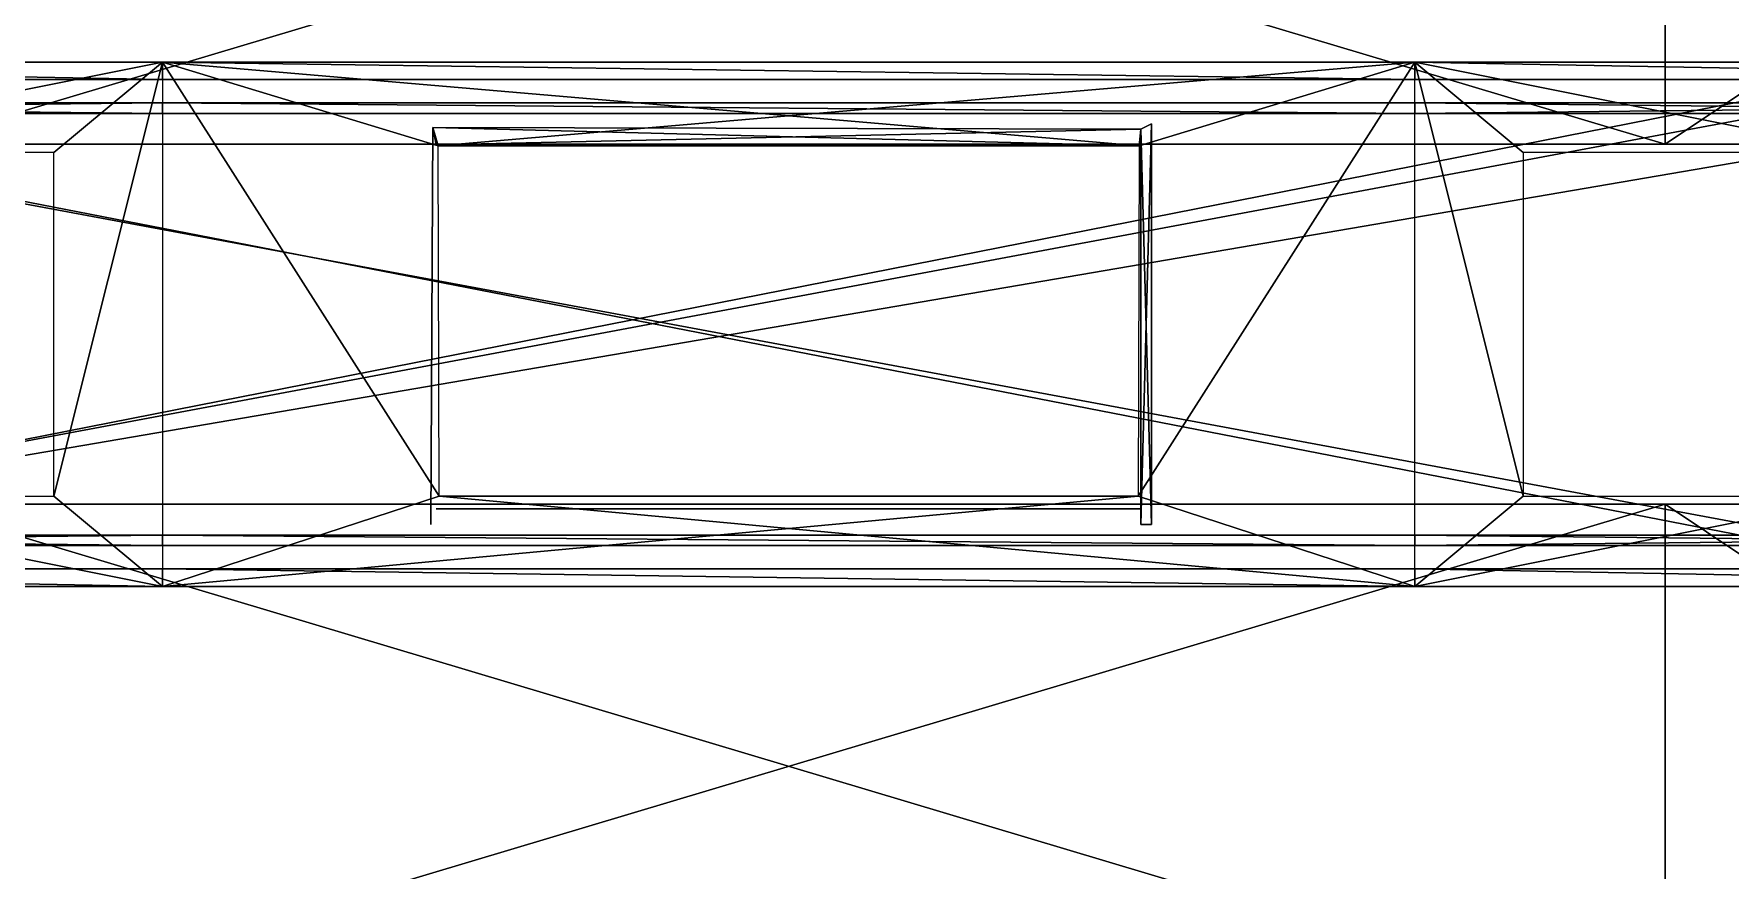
# Model space of a CAD drawing. Header units: metres. Extents: x -30 to 13953, y 0 to 4840.
# Drawn here: x 5429 to 8342, y 1483 to 2918 of the extents above; entities that cross this region are included whole.
import ezdxf

# ---------------------------------------------------------------- set-up
doc = ezdxf.new("R2010")
doc.units = ezdxf.units.M
doc.layers.add('SCOCCA', color=7, linetype='Continuous')

msp = doc.modelspace()

# ---------------------------------------------------------------- linework, layer by layer
at = {"layer": 'SCOCCA'}
for points in [[(-30, 3690, 1250), (13025, 1150, 1250), (-30, 1150, 1250)], [(12865.3, 3690, 4299.9), (-30, 3690, 4300), (-30, 1150, 4300)], [(12865.3, 3690, 4299.9), (-30, 1150, 4300), (12865.3, 1150, 4299.9)], [(-30, 3690, 1250), (13025, 3690, 1250), (13025, 1150, 1250)], [(31, 3629, 1305), (31, 1211, 1305), (13021.1, 1211, 1305)], [(12936.4, 3629, 4245), (31, 1211, 4245), (31, 3629, 4245)], [(12936.4, 3629, 4245), (12936.4, 1211, 4245), (31, 1211, 4245)], [(31, 3629, 1305), (13021.1, 1211, 1305), (13021.1, 3629, 1305)], [(5220.2, 3629, 4092.4), (8230.2, 2729, 4092.4), (5220.2, 2729, 4092.4)], [(8230.2, 3629, 4092.4), (5220.2, 3629, 4092.4), (5220.2, 2729, 4092.4)], [(8230.2, 3629, 4092.4), (5220.2, 2729, 4092.4), (8230.2, 2729, 4092.4)], [(5220.2, 3629, 4092.4), (8230.2, 3629, 4092.4), (8230.2, 2729, 4092.4)], [(9575.2, 2729, 4092.4), (8230.2, 3629, 4092.4), (8230.2, 2729, 4092.4)], [(8230.2, 3629, 4092.4), (9575.2, 3629, 4092.4), (8230.2, 2729, 4092.4)], [(8230.2, 2729, 4092.4), (9575.2, 3629, 4092.4), (9575.2, 2729, 4092.4)], [(9575.2, 3629, 4092.4), (8230.2, 3629, 4092.4), (9575.2, 2729, 4092.4)], [(13416.9, 3565, 1395), (40, 1275, 1395), (40, 3565, 1395)], [(13416.9, 3565, 1395), (13416.9, 1275, 1395), (40, 1275, 1395)], [(13416.9, 3565, 1695), (40, 3565, 1695), (40, 1275, 1695)], [(13416.9, 3565, 1695), (40, 1275, 1695), (13416.9, 1275, 1695)], [(5650.2, 2870, 4021.4), (4050.2, 2869.9, 3997.4), (4050.2, 2869.9, 4021.4)], [(5650.2, 2870, 4021.4), (5650.2, 2869.9, 3997.4), (4050.2, 2869.9, 3997.4)], [(5650.2, 2870, 4021.4), (4050.2, 2869.9, 4021.4), (5650.2, 2840, 4021.4)], [(5650.2, 2840, 4003.4), (4050.2, 2840, 4003.4), (4050.2, 2869.9, 3997.4)], [(5650.2, 2840, 4021.4), (4050.2, 2869.9, 4021.4), (4050.2, 2840, 4021.4)], [(5650.2, 2869.9, 3997.4), (4873.5, 2715, 3994.4), (4050.2, 2869.9, 3997.4)], [(5650.2, 2869.9, 3997.4), (5650.2, 2840, 4003.4), (4050.2, 2869.9, 3997.4)], [(5650.2, 2869.9, 3997.4), (5463.5, 2715, 3994.4), (4873.5, 2715, 3994.4)], [(5463.5, 2125, 3994.4), (5463.5, 2715, 3994.4), (5650.2, 2869.9, 3997.4)], [(5650.2, 1969.9, 3997.4), (5463.5, 2125, 3994.4), (5650.2, 2869.9, 3997.4)], [(5650.2, 2840, 4021.4), (5650.2, 2870, 4021.4), (5650.2, 2840, 4003.4)], [(5650.2, 2840, 4003.4), (5650.2, 2870, 4021.4), (5650.2, 2869.9, 3997.4)], [(5650.2, 2870, 4021.4), (5650.2, 2840, 4021.4), (5650.2, 2869.9, 3997.4)], [(7800.2, 2840, 4021.4), (5650.2, 2870, 4021.4), (5650.2, 2840, 4021.4)], [(5650.2, 2870, 4021.4), (7800.2, 2869.9, 3997.4), (5650.2, 2869.9, 3997.4)], [(7800.2, 2870, 4021.4), (5650.2, 2870, 4021.4), (7800.2, 2840, 4021.4)], [(5650.2, 2870, 4021.4), (7800.2, 2870, 4021.4), (7800.2, 2869.9, 3997.4)], [(6125, 2125, 3994.4), (5650.2, 2869.9, 3997.4), (5650.2, 1969.9, 3997.4)], [(5650.2, 2869.9, 3997.4), (5650.2, 2840, 4021.4), (5650.2, 2840, 4003.4)], [(7800.2, 2840, 4003.4), (5650.2, 2840, 4003.4), (5650.2, 2869.9, 3997.4)], [(6125, 2125, 3994.4), (6123.3, 2726, 3997.4), (5650.2, 2869.9, 3997.4)], [(5650.2, 2869.9, 3997.4), (7326.7, 2726, 3997.4), (6123.3, 2726, 3997.4)], [(7800.2, 2869.9, 3997.4), (5650.2, 2869.9, 3997.4), (6123.3, 2726, 3997.4)], [(5650.2, 2869.9, 3997.4), (7800.2, 2869.9, 3997.4), (7326.7, 2726, 3997.4)], [(7800.2, 2869.9, 3997.4), (7800.2, 2840, 4003.4), (5650.2, 2869.9, 3997.4)], [(7800.2, 2869.9, 3997.4), (6123.3, 2726, 3997.4), (7326.7, 2726, 3997.4)], [(7325, 2125, 3994.4), (7800.2, 2869.9, 3997.4), (7326.7, 2726, 3997.4)], [(7800.2, 1969.9, 3997.4), (7800.2, 2869.9, 3997.4), (7325, 2125, 3994.4)], [(7800.2, 2870, 4021.4), (7800.2, 2869.9, 3997.4), (7800.2, 2840, 4021.4)], [(9400.2, 2840, 4021.4), (7800.2, 2870, 4021.4), (7800.2, 2840, 4021.4)], [(9400.2, 2869.9, 4021.4), (7800.2, 2869.9, 3997.4), (7800.2, 2870, 4021.4)], [(9400.2, 2869.9, 4021.4), (7800.2, 2870, 4021.4), (9400.2, 2840, 4021.4)], [(7986.5, 2125, 3994.4), (7800.2, 1969.9, 3997.4), (7800.2, 2869.9, 3997.4)], [(7800.2, 2869.9, 3997.4), (7800.2, 2840, 4003.4), (7800.2, 2840, 4021.4)], [(9400.2, 2840, 4003.4), (7800.2, 2840, 4003.4), (7800.2, 2869.9, 3997.4)], [(7986.5, 2125, 3994.4), (7800.2, 2869.9, 3997.4), (7986.5, 2715, 3994.4)], [(8576.5, 2715, 3994.4), (7986.5, 2715, 3994.4), (7800.2, 2869.9, 3997.4)], [(9400.2, 2869.9, 3997.4), (8576.5, 2715, 3994.4), (7800.2, 2869.9, 3997.4)], [(9400.2, 2869.9, 3997.4), (9400.2, 2840, 4003.4), (7800.2, 2869.9, 3997.4)], [(9400.2, 2869.9, 4021.4), (9400.2, 2869.9, 3997.4), (7800.2, 2869.9, 3997.4)], [(4050.2, 2840, 4021.4), (4050.2, 2840, 4003.4), (5650.2, 2840, 4003.4)], [(4050.2, 2840, 4021.4), (5650.2, 2840, 4003.4), (5650.2, 2840, 4021.4)], [(7800.2, 2840, 4021.4), (5650.2, 2840, 4021.4), (5650.2, 2840, 4003.4)], [(7800.2, 2840, 4021.4), (5650.2, 2840, 4003.4), (7800.2, 2840, 4003.4)], [(7800.2, 2840, 4021.4), (7800.2, 2840, 4003.4), (9400.2, 2840, 4003.4)], [(7800.2, 2840, 4021.4), (9400.2, 2840, 4003.4), (9400.2, 2840, 4021.4)], [(5650.2, 2800, 4003.4), (3962, 2782, 4003.4), (3968, 2800, 4003.4)], [(5650.2, 2800, 4003.4), (5650.2, 2782, 4003.4), (3962, 2782, 4003.4)], [(3968, 2800, 4083.4), (3962, 2782, 4083.4), (5650.2, 2782, 4083.4)], [(3968, 2800, 4083.4), (5650.2, 2800, 4003.4), (3968, 2800, 4003.4)], [(3968, 2800, 4083.4), (5650.2, 2782, 4083.4), (5650.2, 2800, 4083.4)], [(3968, 2800, 4083.4), (5650.2, 2800, 4083.4), (5650.2, 2800, 4003.4)], [(5650.2, 2800, 4083.4), (5650.2, 2782, 4083.4), (5650.2, 2782, 4003.4)], [(5650.2, 2800, 4083.4), (5650.2, 2782, 4003.4), (5650.2, 2800, 4003.4)], [(7800.2, 2782, 4003.4), (5650.2, 2782, 4003.4), (5650.2, 2800, 4003.4)], [(5650.2, 2800, 4083.4), (5650.2, 2782, 4083.4), (7800.2, 2782, 4083.4)], [(7800.2, 2800, 4003.4), (5650.2, 2800, 4003.4), (5650.2, 2800, 4083.4)], [(7800.2, 2782, 4003.4), (5650.2, 2800, 4003.4), (7800.2, 2800, 4003.4)], [(5650.2, 2800, 4083.4), (7800.2, 2782, 4083.4), (7800.2, 2800, 4083.4)], [(7800.2, 2800, 4083.4), (7800.2, 2800, 4003.4), (5650.2, 2800, 4083.4)], [(7800.2, 2782, 4083.4), (7800.2, 2800, 4003.4), (7800.2, 2782, 4003.4)], [(9488, 2800, 4003.4), (7800.2, 2782, 4003.4), (7800.2, 2800, 4003.4)], [(9488, 2800, 4003.4), (9488, 2782, 4003.4), (7800.2, 2782, 4003.4)], [(7800.2, 2782, 4083.4), (7800.2, 2800, 4083.4), (7800.2, 2800, 4003.4)], [(7800.2, 2800, 4083.4), (7800.2, 2782, 4083.4), (9488, 2782, 4083.4)], [(7800.2, 2800, 4083.4), (9488, 2800, 4003.4), (7800.2, 2800, 4003.4)], [(7800.2, 2800, 4083.4), (9488, 2782, 4083.4), (9488, 2800, 4083.4)], [(7800.2, 2800, 4083.4), (9488, 2800, 4083.4), (9488, 2800, 4003.4)], [(5650.2, 2782, 4083.4), (3962, 2782, 4083.4), (3962, 2782, 4003.4)], [(5650.2, 2782, 4083.4), (3962, 2782, 4003.4), (5650.2, 2782, 4003.4)], [(5650.2, 2782, 4083.4), (5650.2, 2782, 4003.4), (7800.2, 2782, 4083.4)], [(5650.2, 2782, 4003.4), (7800.2, 2782, 4003.4), (7800.2, 2782, 4083.4)], [(9488, 2782, 4083.4), (7800.2, 2782, 4083.4), (7800.2, 2782, 4003.4)], [(9488, 2782, 4083.4), (7800.2, 2782, 4003.4), (9488, 2782, 4003.4)], [(6111, 2076, 4083.4), (6111, 2076, 4003.4), (6114, 2758, 4003.4)], [(6114, 2758, 4083.4), (6111, 2076, 4003.4), (6111, 2076, 4083.4)], [(6114, 2758, 4083.4), (6114, 2758, 4003.4), (6111, 2076, 4003.4)], [(6111, 2076, 4083.4), (6114, 2758, 4003.4), (6114, 2758, 4083.4)], [(6114, 2758, 4083.4), (6123.3, 2726, 3997.4), (6120, 2728, 4083.4)], [(6114, 2758, 4083.4), (6114, 2758, 4003.4), (6123.3, 2726, 3997.4)], [(7326.7, 2726, 3997.4), (6123.3, 2726, 3997.4), (6114, 2758, 4003.4)], [(6114, 2758, 4083.4), (6120, 2728, 4083.4), (7330, 2755, 4083.4)], [(6114, 2758, 4083.4), (7330, 2755, 4003.4), (6114, 2758, 4003.4)], [(7330, 2755, 4003.4), (7326.7, 2726, 3997.4), (6114, 2758, 4003.4)], [(6114, 2758, 4083.4), (7330, 2755, 4083.4), (7330, 2755, 4003.4)], [(6120, 2728, 4083.4), (7330, 2728, 4083.4), (7330, 2755, 4083.4)], [(7330, 2728, 4083.4), (7326.7, 2726, 3997.4), (7330, 2755, 4003.4)], [(7348, 2764, 4003.4), (7330, 2076, 4003.4), (7330, 2755, 4003.4)], [(7348, 2764, 4003.4), (7348, 2076, 4003.4), (7330, 2076, 4003.4)], [(7330, 2755, 4083.4), (7348, 2764, 4003.4), (7330, 2755, 4003.4)], [(7330, 2755, 4083.4), (7348, 2076, 4083.4), (7348, 2764, 4083.4)], [(7330, 2755, 4083.4), (7348, 2764, 4083.4), (7348, 2764, 4003.4)], [(7330, 2755, 4083.4), (7330, 2076, 4003.4), (7330, 2076, 4083.4)], [(7330, 2755, 4083.4), (7330, 2755, 4003.4), (7330, 2076, 4003.4)], [(7330, 2755, 4083.4), (7330, 2076, 4083.4), (7348, 2076, 4083.4)], [(7330, 2728, 4083.4), (7330, 2755, 4003.4), (7330, 2755, 4083.4)], [(7348, 2076, 4083.4), (7348, 2076, 4003.4), (7348, 2764, 4003.4)], [(7348, 2076, 4083.4), (7348, 2764, 4003.4), (7348, 2764, 4083.4)], [(7330, 2728, 4083.4), (6120, 2728, 4083.4), (6123.3, 2726, 3997.4)], [(7330, 2728, 4083.4), (6123.3, 2726, 3997.4), (7326.7, 2726, 3997.4)], [(4050.2, 1969.9, 3997.4), (4873.5, 2125, 3994.4), (5650.2, 1969.9, 3997.4)], [(5650.2, 1969.9, 3997.4), (4873.5, 2125, 3994.4), (5463.5, 2125, 3994.4)], [(5220.2, 2111, 4092.4), (8230.2, 1211, 4092.4), (5220.2, 1211, 4092.4)], [(8230.2, 2111, 4092.4), (5220.2, 2111, 4092.4), (5220.2, 1211, 4092.4)], [(8230.2, 2111, 4092.4), (5220.2, 1211, 4092.4), (8230.2, 1211, 4092.4)], [(5220.2, 2111, 4092.4), (8230.2, 2111, 4092.4), (8230.2, 1211, 4092.4)], [(5650.2, 1969.9, 3997.4), (7325, 2125, 3994.4), (6125, 2125, 3994.4)], [(7800.2, 1969.9, 3997.4), (5650.2, 1969.9, 3997.4), (6125, 2125, 3994.4)], [(5650.2, 1969.9, 3997.4), (7800.2, 1969.9, 3997.4), (7325, 2125, 3994.4)], [(6120, 2103, 4083.4), (6120, 2103, 4003.4), (7330, 2103, 4003.4)], [(7330, 2103, 4083.4), (6120, 2103, 4003.4), (6120, 2103, 4083.4)], [(7330, 2103, 4083.4), (7330, 2103, 4003.4), (6120, 2103, 4003.4)], [(6120, 2103, 4083.4), (7330, 2103, 4003.4), (7330, 2103, 4083.4)], [(7800.2, 1969.9, 3997.4), (6125, 2125, 3994.4), (7325, 2125, 3994.4)], [(8576.5, 2125, 3994.4), (7800.2, 1969.9, 3997.4), (7986.5, 2125, 3994.4)], [(7800.2, 1969.9, 3997.4), (8576.5, 2125, 3994.4), (9400.2, 1969.9, 3997.4)], [(9575.2, 1211, 4092.4), (8230.2, 2111, 4092.4), (8230.2, 1211, 4092.4)], [(8230.2, 2111, 4092.4), (9575.2, 2111, 4092.4), (8230.2, 1211, 4092.4)], [(8230.2, 1211, 4092.4), (9575.2, 2111, 4092.4), (9575.2, 1211, 4092.4)], [(9575.2, 2111, 4092.4), (8230.2, 2111, 4092.4), (9575.2, 1211, 4092.4)], [(7348, 2076, 4083.4), (7330, 2076, 4083.4), (7330, 2076, 4003.4)], [(7348, 2076, 4083.4), (7330, 2076, 4003.4), (7348, 2076, 4003.4)], [(5650.2, 2058, 4003.4), (3968, 2040, 4003.4), (3962, 2058, 4003.4)], [(3962, 2058, 4083.4), (3968, 2040, 4083.4), (5650.2, 2040, 4083.4)], [(5650.2, 2058, 4083.4), (3962, 2058, 4003.4), (3962, 2058, 4083.4)], [(5650.2, 2058, 4083.4), (5650.2, 2058, 4003.4), (3962, 2058, 4003.4)], [(3962, 2058, 4083.4), (5650.2, 2040, 4083.4), (5650.2, 2058, 4083.4)], [(5650.2, 2058, 4003.4), (5650.2, 2040, 4003.4), (3968, 2040, 4003.4)], [(3968, 2040, 4083.4), (3968, 2040, 4003.4), (5650.2, 2040, 4003.4)], [(3968, 2040, 4083.4), (5650.2, 2040, 4003.4), (5650.2, 2040, 4083.4)], [(5650.2, 2058, 4083.4), (5650.2, 2040, 4083.4), (5650.2, 2040, 4003.4)], [(5650.2, 2058, 4083.4), (5650.2, 2040, 4003.4), (5650.2, 2058, 4003.4)], [(7800.2, 2040, 4003.4), (5650.2, 2040, 4003.4), (5650.2, 2058, 4003.4)], [(5650.2, 2058, 4083.4), (5650.2, 2040, 4083.4), (7800.2, 2040, 4083.4)], [(5650.2, 2058, 4083.4), (7800.2, 2058, 4083.4), (5650.2, 2058, 4003.4)], [(7800.2, 2040, 4003.4), (5650.2, 2058, 4003.4), (7800.2, 2058, 4003.4)], [(5650.2, 2058, 4003.4), (7800.2, 2058, 4083.4), (7800.2, 2058, 4003.4)], [(5650.2, 2058, 4083.4), (7800.2, 2040, 4083.4), (7800.2, 2058, 4083.4)], [(7800.2, 2040, 4003.4), (5650.2, 2040, 4083.4), (5650.2, 2040, 4003.4)], [(7800.2, 2040, 4083.4), (5650.2, 2040, 4083.4), (7800.2, 2040, 4003.4)], [(7800.2, 2040, 4083.4), (7800.2, 2058, 4003.4), (7800.2, 2040, 4003.4)], [(9488, 2058, 4003.4), (7800.2, 2040, 4003.4), (7800.2, 2058, 4003.4)], [(9488, 2058, 4003.4), (9488, 2040, 4003.4), (7800.2, 2040, 4003.4)], [(7800.2, 2040, 4083.4), (7800.2, 2058, 4083.4), (7800.2, 2058, 4003.4)], [(7800.2, 2058, 4083.4), (7800.2, 2040, 4083.4), (9488, 2040, 4083.4)], [(9488, 2058, 4083.4), (7800.2, 2058, 4003.4), (7800.2, 2058, 4083.4)], [(9488, 2058, 4083.4), (9488, 2058, 4003.4), (7800.2, 2058, 4003.4)], [(7800.2, 2058, 4083.4), (9488, 2040, 4083.4), (9488, 2058, 4083.4)], [(7800.2, 2040, 4083.4), (7800.2, 2040, 4003.4), (9488, 2040, 4003.4)], [(7800.2, 2040, 4083.4), (9488, 2040, 4003.4), (9488, 2040, 4083.4)], [(5650.2, 1969.9, 3997.4), (4050.2, 1969.9, 3997.4), (4050.2, 1999.9, 4003.4)], [(5650.2, 1969.9, 4021.4), (4050.2, 1999.9, 4021.4), (4050.2, 1969.9, 4021.4)], [(5650.2, 1999.9, 4021.4), (4050.2, 1999.9, 4003.4), (4050.2, 1999.9, 4021.4)], [(5650.2, 1999.9, 4003.4), (5650.2, 1969.9, 3997.4), (4050.2, 1999.9, 4003.4)], [(5650.2, 1999.9, 4021.4), (5650.2, 1999.9, 4003.4), (4050.2, 1999.9, 4003.4)], [(5650.2, 1999.9, 4021.4), (4050.2, 1999.9, 4021.4), (5650.2, 1969.9, 4021.4)], [(5650.2, 1999.9, 4003.4), (5650.2, 1969.9, 4021.4), (5650.2, 1969.9, 3997.4)], [(5650.2, 1969.9, 4021.4), (5650.2, 1999.9, 4021.4), (5650.2, 1969.9, 3997.4)], [(5650.2, 1969.9, 3997.4), (5650.2, 1999.9, 4021.4), (5650.2, 1999.9, 4003.4)], [(7800.2, 1969.9, 3997.4), (5650.2, 1969.9, 3997.4), (5650.2, 1999.9, 4003.4)], [(5650.2, 1999.9, 4021.4), (5650.2, 1969.9, 4021.4), (5650.2, 1999.9, 4003.4)], [(7800.2, 1969.9, 4021.4), (5650.2, 1999.9, 4021.4), (5650.2, 1969.9, 4021.4)], [(7800.2, 1999.9, 4021.4), (5650.2, 1999.9, 4003.4), (5650.2, 1999.9, 4021.4)], [(7800.2, 1999.9, 4003.4), (7800.2, 1969.9, 3997.4), (5650.2, 1999.9, 4003.4)], [(7800.2, 1999.9, 4021.4), (7800.2, 1999.9, 4003.4), (5650.2, 1999.9, 4003.4)], [(7800.2, 1999.9, 4021.4), (5650.2, 1999.9, 4021.4), (7800.2, 1969.9, 4021.4)], [(7800.2, 1999.9, 4003.4), (7800.2, 1969.9, 3997.4), (7800.2, 1969.9, 4021.4)], [(9400.2, 1969.9, 3997.4), (7800.2, 1969.9, 3997.4), (7800.2, 1999.9, 4003.4)], [(7800.2, 1999.9, 4021.4), (7800.2, 1999.9, 4003.4), (7800.2, 1969.9, 4021.4)], [(9400.2, 1969.9, 4021.4), (7800.2, 1999.9, 4021.4), (7800.2, 1969.9, 4021.4)], [(9400.2, 1999.9, 4021.4), (7800.2, 1999.9, 4003.4), (7800.2, 1999.9, 4021.4)], [(9400.2, 1999.9, 4003.4), (9400.2, 1969.9, 3997.4), (7800.2, 1999.9, 4003.4)], [(9400.2, 1999.9, 4021.4), (9400.2, 1999.9, 4003.4), (7800.2, 1999.9, 4003.4)], [(9400.2, 1999.9, 4021.4), (7800.2, 1999.9, 4021.4), (9400.2, 1969.9, 4021.4)], [(4050.2, 1969.9, 4021.4), (4050.2, 1969.9, 3997.4), (5650.2, 1969.9, 3997.4)], [(4050.2, 1969.9, 4021.4), (5650.2, 1969.9, 3997.4), (5650.2, 1969.9, 4021.4)], [(5650.2, 1969.9, 4021.4), (5650.2, 1969.9, 3997.4), (7800.2, 1969.9, 3997.4)], [(5650.2, 1969.9, 4021.4), (7800.2, 1969.9, 3997.4), (7800.2, 1969.9, 4021.4)], [(7800.2, 1969.9, 4021.4), (7800.2, 1969.9, 3997.4), (9400.2, 1969.9, 3997.4)], [(7800.2, 1969.9, 4021.4), (9400.2, 1969.9, 3997.4), (9400.2, 1969.9, 4021.4)]]:
    msp.add_3dface(points, dxfattribs=at)

doc.saveas('drawing.dxf')
